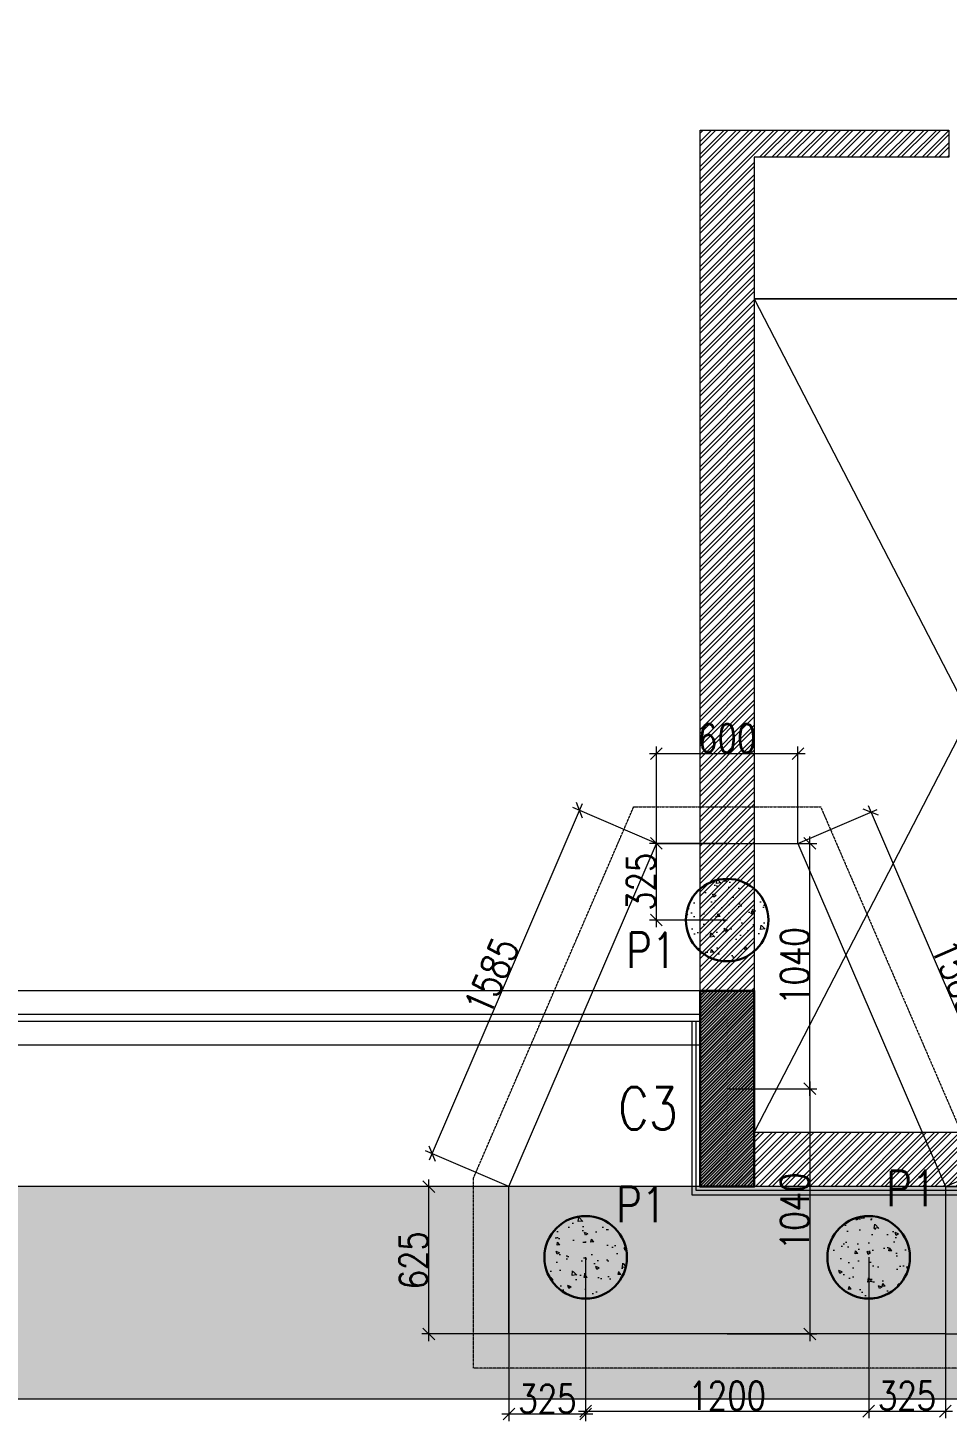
# Model space of a CAD drawing. Header units: metres. Extents: x 5205117 to 5948571, y 646915 to 1143748.
# Drawn here: x 5573429 to 5577326, y 673703 to 679611 of the extents above; entities that cross this region are included whole.
import ezdxf

# ---------------------------------------------------------------- set-up
doc = ezdxf.new("R2010")
doc.units = ezdxf.units.M
doc.header["$MEASUREMENT"] = 0
doc.header["$PDMODE"] = 35
doc.header["$PDSIZE"] = 10
doc.linetypes.add('DASHED', pattern=[0.75, 0.5, -0.25])
doc.linetypes.add('HIDDEN', pattern=[0.375, 0.25, -0.125])
doc.layers.get('0').update_dxf_attribs({"color": 1, "linetype": 'DASHED', "lineweight": 30})
doc.layers.add('A-GF', color=8, linetype='Continuous', lineweight=0, transparency=0.5)
for name, color, linetype, lineweight in [('dim start point', 10, 'Continuous', 0), ('S-COLUMN & WALL', 5, 'Continuous', 30), ('S-COLUMN_H', 250, 'Continuous', 0), ('S-FOUND-EXCAVATION', 253, 'HIDDEN', 0), ('S-FOUND-FOOTING', 7, 'Continuous', 15), ('S-PILE', 96, 'Continuous', 30), ('S-TEXT', 7, 'Continuous', 0), ('S-TEXT COL.', 1, 'Continuous', 0), ('S-TEXT PILE', 7, 'Continuous', 0)]:
    doc.layers.add(name, color=color, linetype=linetype, lineweight=lineweight)
doc.styles.add('C-ROOM', font='arial.ttf')
doc.styles.add('SETU 1', font='romans.shx', dxfattribs={"width": 0.8})
doc.dimstyles.new('A-DIM 100', dxfattribs={"dimscale": 100, "dimtxt": 2.5, "dimasz": 1.5, "dimexe": 1, "dimexo": 1, "dimgap": 0.5, "dimtad": 1, "dimdec": 0, "dimrnd": 5, "dimzin": 3, "dimdsep": 46, "dimtxsty": 'C-ROOM', "dimblk1": 'ARCHTICK', "dimblk2": 'ARCHTICK', "dimsah": 1, "dimcen": 1.5, "dimdle": 1, "dimclrd": 256, "dimclre": 256, "dimclrt": 256, "dimadec": 0, "dimazin": 0, "dimtfac": 0.6, "dimtdec": 0, "dimtofl": 0, "dimtmove": 1, "dimatfit": 3, "dimfxl": 1, "dimtolj": 1, "dimtzin": 0, "dimlwd": -1, "dimlwe": -1, "dimarcsym": 0})

# ---------------------------------------------------------------- blocks, each defined once
blk = doc.blocks.new('jhdbdjh')
at = {"layer": 'A-GF', "ltscale": 10}
h = blk.add_hatch(dxfattribs=at)
h.set_pattern_fill('GRAVEL', color=256, scale=150)
h.set_pattern_definition([(228.012787504, (50188831.79934958, -9930336.283881264), (-1200.000000000009, -1350), [20.1804, -1997.863207061055]), (184.969740728, (50188818.29934958, -9930351.283881264), (1799.999999999996, 150.0000000000053), [34.6302, -3428.388714184499]), (132.510447078, (50188783.79934958, -9930354.283881264), (1500.000000000018, -1649.99999999998), [24.4182, -2417.404889414955]), (267.273689006, (50188725.29934958, -9930391.783881145), (150.0000000000036, 3000.000000000003), [31.53569999999998, -3122.033706244348]), (292.833654178, (50188723.79934958, -9930423.283881264), (-749.9999999999982, 1800.000000000004), [30.92324999999998, -3061.405969213243]), (357.273689006, (50188735.79934958, -9930451.783881264), (-3000.000000000003, 150.0000000000038), [31.53569999999998, -3122.033706244348]), (37.6942404667, (50188767.29934958, -9930453.283881264), (-1950, -1499.999999999996), [41.70434999999999, -4128.727282337401]), (72.2553283749, (50188800.29934958, -9930427.783881264), (1050.000000000004, 3300), [39.37319999999996, -3897.948224522007]), (121.429565615, (50188812.29934958, -9930390.283881264), (-1200.000000000003, 1949.999999999998), [31.6425, -3132.61096645935]), (175.236358309, (50188795.79934958, -9930363.283881264), (1649.999999999997, -150.0000000000057), [36.12479999999999, -1770.114386818845]), (222.397437798, (50188759.79934958, -9930360.283881264), (-1799.999999999994, -1649.999999999996), [46.71720000000001, -4625.006250719235]), (138.814074834, (50188873.79934958, -9930393.283881264), (-1050.000000000005, 899.9999999999999), [15.94514999999999, -1578.576721910204]), (171.46923439, (50188861.79934958, -9930382.783881264), (1950, -299.9999999999993), [30.33555, -3003.22671242355]), (225, (50188831.79934958, -9930378.283881264), (-1.665334536937735e-14, -149.9999999999899), [21.21315, -190.918884355965]), (203.198590514, (50188821.29934958, -9930360.283881264), (749.9999999999983, 299.9999999999962), [11.4237, -1130.942265879585]), (291.801409486, (50188810.79934958, -9930364.783881264), (-149.9999999999526, 450.0000000000154), [16.15544999999999, -791.6192710701749]), (30.96375653209999, (50188816.79934958, -9930379.783881264), (450.000000000008, 299.9999999999969), [26.23935, -848.403434226795]), (161.565051177, (50188839.29934958, -9930366.283881264), (300.0000000000017, -149.9999999999965), [18.97364999999999, -455.3679990252597]), (16.389540334, (50188723.79934958, -9930364.783881264), (1499.999999999995, 450.0000000000065), [26.57999999999999, -2631.42677200041]), (70.3461759419, (50188749.29934958, -9930357.283881264), (-600.000000000183, -1650.00000000051), [22.29915, -2207.61116209785]), (293.198590514, (50188839.29934958, -9930336.283881264), (-299.9999999999956, 749.9999999999986), [22.84725, -1119.518715879585]), (343.610459666, (50188848.29934862, -9930357.283881264), (-1499.999999999995, 450.0000000000065), [26.57999999999998, -2631.426772000348]), (339.44395478, (50188723.79934958, -9930457.783881264), (-750.0000000000055, 300.0000000000036), [25.63199999999998, -1255.968561797624]), (294.775140569, (50188747.79934958, -9930466.783881264), (-750.0000000000008, 1650), [21.4767, -2126.1964594914]), (66.8014094864, (50188840.79934958, -9930486.283881145), (299.9999999999972, 749.9999999999955), [22.84725, -1119.518715879585]), (17.3540246363, (50188849.79934958, -9930465.283881264), (-1949.999999999996, -599.9999999999944), [25.14465, -2489.313542136]), (69.44395478040002, (50188767.29934958, -9930486.283881145), (-300.000000000001, -749.9999999999932), [12.81599999999999, -1268.784561797624]), (101.309932474, (50188831.79934958, -9930486.283881145), (-149.9999999999945, 600.0000000000018), [7.6485, -757.20442703892]), (165.963756532, (50188830.29934958, -9930478.783881264), (449.9999999999938, -150.0000000000002), [30.92325, -587.542593842655]), (186.009005957, (50188800.29934958, -9930471.283881264), (1500.000000000007, 149.9999999999975), [28.6575, -2837.08847618142]), (303.690067526, (50188816.79934958, -9930393.283881264), (-149.9999999999981, 299.9999999999979), [21.63329999999998, -519.1993913195996]), (353.157226587, (50188828.79934958, -9930411.283881264), (2550.000000000002, -300.0000000000079), [37.7691, -3739.134393604245]), (60.9453959009, (50188866.29934958, -9930415.783881264), (-599.9999999999964, -1049.999999999997), [15.4434, -1528.90112114805]), (90, (50188873.79934958, -9930402.283881264), (-150, 150), [9, -141]), (120.256437164, (50188797.29934862, -9930466.783881264), (600.0000000000014, -1050.000000000001), [20.8386, -2063.02799841747]), (48.01278750420001, (50188786.79934958, -9930448.783881264), (1200, 1349.999999999996), [40.3608, -1977.682807061055]), (0, (50188813.79934862, -9930418.783881145), (150, 150), [39, -111]), (325.3048464690001, (50188852.79934958, -9930418.783881145), (1500.000000000021, -1049.999999999974), [23.71709999999998, -2347.991145126298]), (254.054604099, (50188872.29934958, -9930432.283881145), (-150.0000000000057, -600.0000000000007), [21.8403, -1070.176183392075]), (207.645975364, (50188866.29934958, -9930453.283881264), (-2849.999999999993, -1500.000000000007), [35.55975000000001, -3520.42112733891]), (175.42607874, (50188834.79934958, -9930469.783881264), (-1949.999999999993, 150.0000000000002), [37.61985, -3724.361011195335])])
h.paths.add_polyline_path([(5595513.778450754, 674697.8260537821), (5583373.789110925, 674697.8260537821), (5582773.789110925, 674697.8260537821), (5580063.789110925, 674697.8260537821), (5578563.789110925, 674697.8260537821), (5576278.789110925, 674697.8260537821), (5567278.789110925, 674697.8260537821), (5565998.789110925, 674697.8260537821), (5562473.789110925, 674697.8260537821), (5560543.789111879, 674697.8260537821), (5560543.789111879, 674812.8260537821), (5559543.789111879, 674812.8260537821), (5559543.789111879, 674697.8260537821), (5558943.789110925, 674697.8260537821), (5556848.789110925, 674697.8260537821), (5556478.789110925, 674697.8260537821), (5556478.789110925, 673797.8260524708), (5595253.236028459, 673797.8260524708, 0.04922558443214766)])
blk.add_lwpolyline([(5556478.789110925, 674698.6243248421), (5556478.789110925, 673797.8260524708), (5595253.236028459, 673797.8260524708)], dxfattribs=at)
blk = doc.blocks.new('GDFHT')
at = {"layer": 'A-GF', "ltscale": 5}
h = blk.add_hatch(dxfattribs=at)
h.set_pattern_fill('ANSI32', color=256, scale=100)
h.set_pattern_definition([(45, (2320835.068037652, 508085.1930106306), (-26.51650429449554, 26.51650429449554), []), (45, (2320852.745707152, 508085.1930106306), (-26.51650429449554, 26.51650429449554), [])])
h.paths.add_polyline_path([(2616193.506646551, 707362.9062811908), (2616193.506646551, 707477.906281191), (2612618.506646547, 707477.906281191), (2612618.506646547, 707962.9062811898), (2611163.506646551, 707962.9062811908), (2611163.506646551, 707362.9062811902), (2612388.506646547, 707362.90628119), (2612388.506646546, 705977.9062811899), (2606393.506646547, 705977.9062811899), (2606393.506646547, 701382.906281191), (2606993.506646547, 701382.906281191), (2606993.506646547, 702212.9062811909), (2606623.506646547, 702212.9062811909), (2606623.506646547, 704247.90628119), (2608773.506646547, 704247.90628119), (2608773.506646547, 704947.9062811893), (2608658.506646547, 704947.9062811893), (2608658.506646547, 704362.90628119), (2606623.506646547, 704362.90628119), (2606623.506646547, 705747.9062811899), (2613548.506646547, 705747.9062811891), (2613548.506646547, 705862.90628119), (2612618.506646547, 705862.90628119), (2612618.506646547, 707362.9062811901), (2614878.506646551, 707362.9062811907), (2614878.506646551, 705862.9062811907), (2614448.506646547, 705862.90628119), (2614448.506646547, 705747.90628119), (2616193.506646551, 705747.9062811907), (2616193.506646551, 705862.9062811907), (2614993.506646551, 705862.9062811907), (2614993.506646551, 707362.9062811907), (2616193.506646551, 707362.9062811907)])
h.paths.add_polyline_path([(2606623.506646547, 701497.906281191), (2606878.506646547, 701497.906281191), (2606878.506646547, 701982.9062811909), (2606623.506646547, 701982.9062811909)], flags=16)
h.paths.add_polyline_path([(2632918.506646551, 705862.9062811908), (2632918.506646551, 704107.9062811905), (2632318.506646551, 704107.9062811905), (2632318.506646551, 704337.9062811905), (2632688.506646551, 704337.9062811905), (2632688.506646551, 705632.9062811908), (2632318.506646551, 705632.9062811908), (2632318.506646551, 705862.9062811908), (2632917.246974783, 705862.9062811908)])
h.paths.add_polyline_path([(2628478.506646551, 707362.9062811908), (2634738.506646551, 707362.9062811908), (2634738.506646551, 707962.9062811908), (2633283.506646555, 707962.9062811908), (2633283.506646555, 707592.9062811907), (2628478.506646551, 707592.9062811908)], flags=17)
h.paths.add_polyline_path([(2634508.506646551, 707847.9062811908), (2633513.506646555, 707847.9062811908), (2633513.506646555, 707592.9062811907), (2634508.506646551, 707592.9062811907)], flags=16)
h.paths.add_polyline_path([(2617193.506646551, 702212.9062811909), (2616143.506646551, 702212.9062811919), (2616143.506646551, 701382.9062811917), (2617423.506646551, 701382.9062811909), (2617423.506646551, 705862.9062811908), (2617193.506646551, 705862.9062811908)])
h.paths.add_polyline_path([(2617193.506646551, 701982.9062811909), (2616258.506646551, 701982.9062811919), (2616258.506646551, 701497.9062811917), (2617193.506646551, 701497.9062811909)], flags=16)
h.paths.add_polyline_path([(2615303.506646547, 713182.9062811914), (2615303.506646547, 712607.9062811907), (2615418.506646547, 712607.9062811907), (2615418.506646547, 713182.9062811914), (2617193.506646551, 713182.9062811914), (2617193.506646551, 711357.9062811907), (2616418.506646551, 711357.9062811907), (2616418.506646551, 711242.9062811907), (2617193.506646551, 711242.9062811907), (2617193.506646551, 707362.9062811907), (2617423.506646551, 707362.9062811907), (2617423.506646551, 713412.9062811914), (2611163.506646551, 713412.9062811914), (2611163.506646551, 711242.9062811907), (2615418.506646551, 711242.9062811907), (2615418.506646551, 711757.9062811916), (2615303.506646551, 711757.9062811916), (2615303.506646551, 711357.9062811907), (2611393.506646551, 711357.9062811906), (2611393.506646551, 713182.9062811914), (2612388.506646547, 713182.9062811914), (2612388.506646547, 712607.9062811907), (2612618.506646547, 712607.9062811907), (2612618.506646547, 713182.9062811914)])
h.paths.add_polyline_path([(2611393.506646551, 707592.9062811912), (2611393.506646551, 707847.9062811905), (2612388.506646547, 707847.9062811898), (2612388.506646547, 707592.906281191)], flags=16)
h.paths.add_polyline_path([(2630208.506646551, 701382.9062811907), (2630208.506646551, 701982.9062811907), (2632918.506646551, 701982.9062811909), (2632918.506646551, 701382.9062811908)])
h.paths.add_polyline_path([(2632688.506646551, 701612.9062811909), (2630438.506646551, 701612.9062811907), (2630438.506646551, 701867.9062811907), (2632688.506646551, 701867.9062811907)], flags=16)
h.paths.add_polyline_path([(2626423.506646551, 701382.9062811907), (2626423.506646551, 705862.9062811907), (2627478.506646551, 705862.9062811907), (2627478.506646551, 705747.9062811907), (2626653.506646551, 705747.9062811907), (2626653.506646551, 701612.9062811907), (2628478.506646551, 701612.9062811907), (2628478.506646551, 701982.9062811907), (2628708.506646551, 701982.9062811907), (2628708.506646551, 701382.9062811907)])
h.paths.add_polyline_path([(2612618.506646547, 701382.906281191), (2610688.506646547, 701382.9062811912), (2610688.506646547, 702212.9062811912), (2610803.506646547, 702212.9062811912), (2610803.506646547, 701497.9062811909), (2612388.506646547, 701497.9062811909), (2612388.506646547, 704847.90628119), (2612618.506646546, 704847.90628119)], flags=16)
h.paths.add_polyline_path([(2630438.506646551, 705862.9062811906), (2630208.506646551, 705862.9062811906), (2630208.506646551, 704107.9062811905), (2630808.506646551, 704107.9062811905), (2630808.506646551, 704337.9062811905), (2630438.506646551, 704337.9062811905)])
h.paths.add_polyline_path([(2626423.506646551, 713412.9062811914), (2626423.506646551, 707362.9062811908), (2627253.506646551, 707362.9062811908), (2627253.506646551, 707592.9062811908), (2626653.506646551, 707592.9062811908), (2626653.506646551, 708592.9062811908), (2627253.506646551, 708592.9062811908), (2627253.506646551, 708707.9062811908), (2626653.506646551, 708707.9062811908), (2626653.506646551, 710532.9062811908), (2627253.506646551, 710532.9062811908), (2627253.506646551, 710762.9062811908), (2626653.506646551, 710762.9062811907), (2626653.506646551, 713182.9062811914), (2628478.506646551, 713182.9062811915), (2628478.506646551, 710762.9062811907), (2628153.506646551, 710762.9062811908), (2628153.506646551, 710532.9062811908), (2628478.506646551, 710532.9062811908), (2628478.506646551, 708707.9062811908), (2628153.506646551, 708707.9062811908), (2628153.506646551, 708592.9062811908), (2628708.506646551, 708592.9062811908), (2628708.506646551, 711242.9062811907), (2629483.506646551, 711242.9062811907), (2629483.506646551, 711357.9062811908), (2628708.506646551, 711357.9062811908), (2628708.506646551, 713182.9062811915), (2630483.506646555, 713182.9062811915), (2630483.506646555, 712607.9062811907), (2630598.506646555, 712607.9062811907), (2630598.506646555, 713182.9062811915), (2633283.506646555, 713182.9062811915), (2633283.506646555, 712607.9062811907), (2633513.506646556, 712607.9062811907), (2633513.506646556, 713182.9062811915), (2634508.506646551, 713182.9062811914), (2634508.506646551, 711357.9062811907), (2630598.506646555, 711357.9062811907), (2630598.506646555, 711757.9062811916), (2630483.506646551, 711757.9062811916), (2630483.506646551, 711242.9062811907), (2634738.506646551, 711242.9062811907), (2634738.506646551, 713412.9062811914)])
h.paths.add_polyline_path([(2628478.506646551, 705862.9062811907), (2628708.506646551, 705862.9062811907), (2628708.506646551, 704107.9062811905), (2628478.506646551, 704107.9062811905)], flags=17)
h = blk.add_hatch(dxfattribs=at)
h.set_pattern_fill('ANSI31', color=256, scale=74.99999999999955, angle=2.544443745170813e-14)
h.set_pattern_definition([(45, (2317953.326714668, 858653.1978286222), (-6.629126073623847, 6.629126073623841), [])])
h.paths.add_polyline_path([(2626423.506646551, 701382.9062811909), (2626653.506646551, 701382.9062811909), (2626653.506646551, 702212.9062811908), (2626423.506646551, 702212.9062811908)])
for p, q in [((2626653.506646551, 705147.9062811907), (2628478.506646551, 705147.9062811906)), ((2628478.506646551, 705147.9062811906), (2626653.506646551, 705147.9062811906)), ((2628478.506646551, 705147.9062811907), (2626653.506646551, 701612.9062811908)), ((2626653.506646551, 705147.9062811907), (2628478.506646551, 701612.9062811908)), ((2626423.506646551, 702212.9062811907), (2617423.506646551, 702212.9062811907)), ((2626423.506646551, 702112.9062811907), (2617423.506646551, 702112.9062811907)), ((2626423.506646551, 702082.9062811907), (2617423.506646551, 702082.9062811907)), ((2626423.506646551, 701982.9062811909), (2617423.506646551, 701982.9062811907)), ((2626423.506646551, 701382.9062811907), (2617423.506646551, 701382.9062811907)), ((2626423.506646551, 701382.9062811907), (2617423.506646551, 701382.9062811907))]:
    blk.add_line(p, q, dxfattribs=at)
blk.add_lwpolyline([(2626423.506646551, 701382.9062811907), (2626423.506646551, 705862.9062811907), (2627478.506646551, 705862.9062811907), (2627478.506646551, 705747.9062811907), (2626653.506646551, 705747.9062811907), (2626653.506646551, 701612.9062811907), (2628478.506646551, 701612.9062811907), (2628478.506646551, 701982.9062811907), (2628708.506646551, 701982.9062811907), (2628708.506646551, 701382.9062811907)], close=True, dxfattribs=at)
at = {"layer": 'A-GF', "ltscale": 5, "flags": 128}
for points in [[(2626423.506646551, 701382.9062811909), (2626653.506646551, 701382.9062811909), (2626653.506646551, 702212.9062811908), (2626423.506646551, 702212.9062811908)], [(2628478.506646551, 701999.9062811908), (2628725.506646551, 701999.9062811908), (2628725.506646551, 701365.9062799345), (2626406.506646551, 701365.9062799345), (2626406.506646551, 702082.9062811907), (2626388.506646551, 702082.9062811907), (2626388.506646551, 701347.9062799345), (2628743.506646551, 701347.9062799345), (2628743.506646551, 702017.9062811908), (2628478.506646551, 702017.9062811908)]]:
    blk.add_lwpolyline(points, close=True, dxfattribs=at)
blk = doc.blocks.new('P2')
at = {"layer": 'S-PILE', "lineweight": 0}
h = blk.add_hatch(dxfattribs=at)
h.set_pattern_fill('AR-CONC', color=256, scale=20)
h.set_pattern_definition([(49.99999999999999, (0, 0), (143.4520365201507, -12.55042699651902), [15, -165]), (355, (0, 0), (-27.7502667226, 150.4384267400024), [12, -132]), (100.45144446, (11.9543362, -1.0458688), (115.7017693454224, 137.8879981937259), [12.7480384, -140.2284224]), (46.18420000000001, (0, 40), (213.4482661343145, -33.10385615861531), [22.5, -247.5]), (96.63563549, (17.787349, 37.2413386), (186.9323891348457, 194.8237201549101), [19.1220684, -210.342752]), (351.1841639899999, (0, 40), (186.9323890109546, 194.823720053998), [18, -198.0000002]), (21, (20, 30), (119.3814104236923, -80.52377813306776), [15, -165]), (326.0000000000001, (20, 30), (48.66306638431634, 145.0300090093706), [12, -132]), (71.45144474, (29.9484508, 23.2896852), (168.0444753459942, 64.50623056127077), [12.748038, -140.2284224]), (37.50000000000001, (0, 0), (2.431971063458134, 66.5787707662623), [0, -130.4, 0, -134, 0, -132.5]), (7.499999999999999, (0, 0), (52.61390748842972, 78.88234237647205), [0, -76.39999999999999, 0, -127.4, 0, -50.5]), (327.5, (-44.6, 0), (106.7644872344818, -4.510974346875951), [0, -50, 0, -156, 0, -207]), (317.5, (-64.6, 0), (116.6372338684772, 20.02099646646354), [0, -65, 0, -103.6, 0, -147])])
edge = h.paths.add_edge_path()
edge.add_arc((0, 0), 175, 0, 360)
at = {"layer": 'S-PILE'}
blk.add_circle((0, 0), 175, dxfattribs=at)
blk = doc.blocks.new('_Oblique')
at = {"color": 0, "linetype": 'ByBlock', "lineweight": -2}
blk.add_line((-0.5, -0.5), (0.5, 0.5), dxfattribs=at)
blk = doc.blocks.new('*D1068')
at = {"layer": 'Defpoints', "color": 0, "transparency": 16777216}
for p in [(5576693.789110923, 676152.8260690472), (5577627.668692054, 674830.3574852718), (5577318.78912422, 674697.6896907708)]:
    blk.add_point(p, dxfattribs=at)
at = {"layer": 'S-TEXT', "transparency": 16777216}
blk.add_line((5576990.829176221, 676313.0588083086), (5577639.508194591, 674802.7925405107), dxfattribs=at)
at = {"layer": 'S-TEXT', "color": 9, "transparency": 16777216}
for p, q in [((5576693.789110923, 676152.8260690472), (5577030.233623519, 676297.3333660848)), ((5577318.78912422, 674697.6896907708), (5577655.233636815, 674842.1969878089))]:
    blk.add_line(p, q, dxfattribs=at)
at = {"layer": 'S-TEXT', "transparency": 16777216, "xscale": 50, "yscale": 50, "zscale": 50}
for p, rotation in [((5577002.668678758, 676285.4938635477), 113.2441525215845), ((5577627.668692054, 674830.3574852718), 293.2441525215845)]:
    blk.add_blockref('_Oblique', p, dxfattribs=dict(at, rotation=rotation))
at = {"layer": 'S-TEXT', "color": 0, "lineweight": 0, "transparency": 16777216, "insert": (5577374.892732387, 675583.5779299065), "char_height": 120, "attachment_point": 5, "rotation": 293.2441525215845, "style": 'SETU 1'}
blk.add_mtext('\\A1;1585', dxfattribs=at)
blk = doc.blocks.new('*D1069')
at = {"layer": 'Defpoints', "color": 0, "transparency": 16777216}
for p in [(5576093.789110923, 676152.826069047), (5575142.581783731, 674837.7999831887), (5575468.789124219, 674697.689690771)]:
    blk.add_point(p, dxfattribs=at)
at = {"layer": 'S-TEXT', "transparency": 16777216}
blk.add_line((5575779.421272547, 676320.5013064088), (5575130.742281619, 674810.2350382453), dxfattribs=at)
at = {"layer": 'S-TEXT', "color": 9, "transparency": 16777216}
for p, q in [((5576093.789110923, 676152.826069047), (5575740.016825492, 676304.7758635767)), ((5575468.789124219, 674697.689690771), (5575115.016838787, 674849.6394853005))]:
    blk.add_line(p, q, dxfattribs=at)
at = {"layer": 'S-TEXT', "transparency": 16777216, "xscale": 50, "yscale": 50, "zscale": 50}
for p, rotation in [((5575767.581770435, 676292.9363614649), 66.75584836239568), ((5575142.581783731, 674837.7999831887), 246.7558483623957)]:
    blk.add_blockref('_Oblique', p, dxfattribs=dict(at, rotation=rotation))
at = {"layer": 'S-TEXT', "color": 0, "lineweight": 0, "transparency": 16777216, "insert": (5575395.357729705, 675591.0204269032), "char_height": 120, "attachment_point": 5, "rotation": 66.7558483623957, "style": 'SETU 1'}
blk.add_mtext('\\A1;1585', dxfattribs=at)
blk = doc.blocks.new('*D1070')
at = {"layer": 'Defpoints', "color": 0, "transparency": 16777216}
for p in [(5576693.789110923, 676533.5241987361), (5576093.789110924, 676152.8260690472), (5576693.789110923, 676152.8260690472)]:
    blk.add_point(p, dxfattribs=at)
at = {"layer": 'S-TEXT', "color": 9, "transparency": 16777216}
for p, q in [((5576093.789110924, 676152.8260690472), (5576093.789110924, 676563.5241987361)), ((5576693.789110923, 676152.8260690472), (5576693.789110923, 676563.5241987361))]:
    blk.add_line(p, q, dxfattribs=at)
at = {"layer": 'S-TEXT', "transparency": 16777216}
blk.add_line((5576063.789110924, 676533.5241987361), (5576723.789110923, 676533.5241987361), dxfattribs=at)
at = {"layer": 'S-TEXT', "transparency": 16777216, "xscale": 50, "yscale": 50, "zscale": 50, "rotation": 180}
blk.add_blockref('_Oblique', (5576093.789110924, 676533.5241987361), dxfattribs=at)
at = {"layer": 'S-TEXT', "transparency": 16777216, "xscale": 50, "yscale": 50, "zscale": 50}
blk.add_blockref('_Oblique', (5576693.789110923, 676533.5241987361), dxfattribs=at)
at = {"layer": 'S-TEXT', "color": 0, "lineweight": 0, "transparency": 16777216, "insert": (5576393.789110923, 676598.5241987361), "char_height": 120, "attachment_point": 5, "style": 'SETU 1'}
blk.add_mtext('\\A1;600', dxfattribs=at)
blk = doc.blocks.new('*D1043')
at = {"layer": 'Defpoints', "color": 0, "transparency": 16777216}
for p in [(5575793.789116071, 674397.8260690472), (5576993.789116071, 674397.8260690477), (5576993.789116071, 673745.4865059843)]:
    blk.add_point(p, dxfattribs=at)
at = {"layer": 'S-TEXT', "color": 9, "transparency": 16777216}
for p, q in [((5575793.789116071, 674397.8260690472), (5575793.789116071, 673715.4865059843)), ((5576993.789116071, 674397.8260690477), (5576993.789116071, 673715.4865059843))]:
    blk.add_line(p, q, dxfattribs=at)
at = {"layer": 'S-TEXT', "transparency": 16777216}
blk.add_line((5575763.789116071, 673745.4865059843), (5577023.789116071, 673745.4865059843), dxfattribs=at)
at = {"layer": 'S-TEXT', "transparency": 16777216, "xscale": 50, "yscale": 50, "zscale": 50, "rotation": 180}
blk.add_blockref('_Oblique', (5575793.789116071, 673745.4865059843), dxfattribs=at)
at = {"layer": 'S-TEXT', "transparency": 16777216, "xscale": 50, "yscale": 50, "zscale": 50}
blk.add_blockref('_Oblique', (5576993.789116071, 673745.4865059843), dxfattribs=at)
at = {"layer": 'S-TEXT', "color": 0, "lineweight": 0, "transparency": 16777216, "insert": (5576393.789116071, 673810.4865059843), "char_height": 120, "attachment_point": 5, "style": 'SETU 1'}
blk.add_mtext('\\A1;1200', dxfattribs=at)
blk = doc.blocks.new('*D1071')
at = {"layer": 'Defpoints', "color": 0, "transparency": 16777216}
for p in [(5575128.933362426, 674697.6896907713), (5575468.789124222, 674697.6896907713), (5575468.789124222, 674072.6896424762)]:
    blk.add_point(p, dxfattribs=at)
at = {"layer": 'S-TEXT', "transparency": 16777216}
blk.add_line((5575128.933362426, 674042.6896424762), (5575128.933362426, 674727.6896907713), dxfattribs=at)
at = {"layer": 'S-TEXT', "color": 9, "transparency": 16777216}
for p, q in [((5575468.789124222, 674697.6896907713), (5575098.933362426, 674697.6896907713)), ((5575468.789124222, 674072.6896424762), (5575098.933362426, 674072.6896424762))]:
    blk.add_line(p, q, dxfattribs=at)
at = {"layer": 'S-TEXT', "transparency": 16777216, "xscale": 50, "yscale": 50, "zscale": 50}
for p, rotation in [((5575128.933362426, 674697.6896907713), 90), ((5575128.933362426, 674072.6896424762), 270)]:
    blk.add_blockref('_Oblique', p, dxfattribs=dict(at, rotation=rotation))
at = {"layer": 'S-TEXT', "color": 0, "lineweight": 0, "transparency": 16777216, "insert": (5575063.933362425, 674385.189666622), "char_height": 120, "attachment_point": 5, "rotation": 90, "style": 'SETU 1'}
blk.add_mtext('\\A1;625', dxfattribs=at)
blk = doc.blocks.new('*D1072')
at = {"layer": 'Defpoints', "color": 0, "transparency": 16777216}
for p in [(5577318.789124222, 674697.6896907713), (5577641.235579498, 674697.6896907713), (5577318.789124222, 674072.6896424762)]:
    blk.add_point(p, dxfattribs=at)
at = {"layer": 'S-TEXT', "transparency": 16777216}
blk.add_line((5577641.235579498, 674042.6896424762), (5577641.235579498, 674727.6896907713), dxfattribs=at)
at = {"layer": 'S-TEXT', "color": 9, "transparency": 16777216}
for p, q in [((5577318.789124222, 674697.6896907713), (5577671.235579498, 674697.6896907713)), ((5577318.789124222, 674072.6896424762), (5577671.235579498, 674072.6896424762))]:
    blk.add_line(p, q, dxfattribs=at)
at = {"layer": 'S-TEXT', "transparency": 16777216, "xscale": 50, "yscale": 50, "zscale": 50}
for p, rotation in [((5577641.235579498, 674697.6896907713), 90), ((5577641.235579498, 674072.6896424762), 270)]:
    blk.add_blockref('_Oblique', p, dxfattribs=dict(at, rotation=rotation))
at = {"layer": 'S-TEXT', "color": 0, "lineweight": 0, "transparency": 16777216, "insert": (5577576.235579497, 674385.189666622), "char_height": 120, "attachment_point": 5, "rotation": 90, "style": 'SETU 1'}
blk.add_mtext('\\A1;625', dxfattribs=at)
blk = doc.blocks.new('*D1073')
at = {"layer": 'Defpoints', "color": 0, "transparency": 16777216}
for p in [(5576393.789110928, 675112.8260690474), (5576393.789124222, 674072.6896424762), (5576744.466789983, 674072.6896424762)]:
    blk.add_point(p, dxfattribs=at)
at = {"layer": 'S-TEXT', "transparency": 16777216}
blk.add_line((5576744.466789983, 675142.8260690474), (5576744.466789983, 674042.6896424762), dxfattribs=at)
at = {"layer": 'S-TEXT', "color": 9, "transparency": 16777216}
for p, q in [((5576393.789110928, 675112.8260690474), (5576774.466789983, 675112.8260690474)), ((5576393.789124222, 674072.6896424762), (5576774.466789983, 674072.6896424762))]:
    blk.add_line(p, q, dxfattribs=at)
at = {"layer": 'S-TEXT', "transparency": 16777216, "xscale": 50, "yscale": 50, "zscale": 50}
for p, rotation in [((5576744.466789983, 675112.8260690474), 90), ((5576744.466789983, 674072.6896424762), 270)]:
    blk.add_blockref('_Oblique', p, dxfattribs=dict(at, rotation=rotation))
at = {"layer": 'S-TEXT', "color": 0, "lineweight": 0, "transparency": 16777216, "insert": (5576679.466789982, 674592.75785576), "char_height": 120, "attachment_point": 5, "rotation": 90, "style": 'SETU 1'}
blk.add_mtext('\\A1;1040', dxfattribs=at)
blk = doc.blocks.new('*D1074')
at = {"layer": 'Defpoints', "color": 0, "transparency": 16777216}
for p in [(5576393.789110925, 676152.8260690474), (5576744.466789983, 676152.8260690474), (5576393.789110928, 675112.8260690474)]:
    blk.add_point(p, dxfattribs=at)
at = {"layer": 'S-TEXT', "color": 9, "transparency": 16777216}
for p, q in [((5576393.789110925, 676152.8260690474), (5576774.466789983, 676152.8260690474)), ((5576393.789110928, 675112.8260690474), (5576774.466789983, 675112.8260690474))]:
    blk.add_line(p, q, dxfattribs=at)
at = {"layer": 'S-TEXT', "transparency": 16777216}
blk.add_line((5576744.466789983, 675082.8260690474), (5576744.466789983, 676182.8260690474), dxfattribs=at)
at = {"layer": 'S-TEXT', "transparency": 16777216, "xscale": 50, "yscale": 50, "zscale": 50}
for p, rotation in [((5576744.466789983, 676152.8260690474), 90), ((5576744.466789983, 675112.8260690474), 270)]:
    blk.add_blockref('_Oblique', p, dxfattribs=dict(at, rotation=rotation))
at = {"layer": 'S-TEXT', "color": 0, "lineweight": 0, "transparency": 16777216, "insert": (5576679.466789982, 675632.8260690457), "char_height": 120, "attachment_point": 5, "rotation": 90, "style": 'SETU 1'}
blk.add_mtext('\\A1;1040', dxfattribs=at)
blk = doc.blocks.new('*D1075')
at = {"layer": 'Defpoints', "color": 0, "transparency": 16777216}
for p in [(5575468.78912422, 674385.331752481), (5575793.789116071, 674397.8260690472), (5575468.78912422, 673732.992189421)]:
    blk.add_point(p, dxfattribs=at)
at = {"layer": 'S-TEXT', "color": 9, "transparency": 16777216}
for p, q in [((5575468.78912422, 674385.331752481), (5575468.78912422, 673702.992189421)), ((5575793.789116071, 674397.8260690472), (5575793.789116071, 673702.992189421))]:
    blk.add_line(p, q, dxfattribs=at)
at = {"layer": 'S-TEXT', "transparency": 16777216}
blk.add_line((5575823.789116071, 673732.992189421), (5575438.78912422, 673732.992189421), dxfattribs=at)
at = {"layer": 'S-TEXT', "transparency": 16777216, "xscale": 50, "yscale": 50, "zscale": 50, "rotation": 180}
blk.add_blockref('_Oblique', (5575468.78912422, 673732.992189421), dxfattribs=at)
at = {"layer": 'S-TEXT', "transparency": 16777216, "xscale": 50, "yscale": 50, "zscale": 50}
blk.add_blockref('_Oblique', (5575793.789116071, 673732.992189421), dxfattribs=at)
at = {"layer": 'S-TEXT', "color": 0, "lineweight": 0, "transparency": 16777216, "insert": (5575631.289120145, 673797.992189421), "char_height": 120, "attachment_point": 5, "style": 'SETU 1'}
blk.add_mtext('\\A1;325', dxfattribs=at)
blk = doc.blocks.new('*D1044')
at = {"layer": 'Defpoints', "color": 0, "transparency": 16777216}
for p in [(5576993.789105777, 674397.8260690472), (5577318.789097628, 674397.8260690472), (5577318.789097628, 673745.4865059899)]:
    blk.add_point(p, dxfattribs=at)
at = {"layer": 'S-TEXT', "color": 9, "transparency": 16777216}
for p, q in [((5576993.789105777, 674397.8260690472), (5576993.789105777, 673715.4865059899)), ((5577318.789097628, 674397.8260690472), (5577318.789097628, 673715.4865059899))]:
    blk.add_line(p, q, dxfattribs=at)
at = {"layer": 'S-TEXT', "transparency": 16777216}
blk.add_line((5576963.789105777, 673745.4865059899), (5577348.789097628, 673745.4865059899), dxfattribs=at)
at = {"layer": 'S-TEXT', "transparency": 16777216, "xscale": 50, "yscale": 50, "zscale": 50, "rotation": 180}
blk.add_blockref('_Oblique', (5576993.789105777, 673745.4865059899), dxfattribs=at)
at = {"layer": 'S-TEXT', "transparency": 16777216, "xscale": 50, "yscale": 50, "zscale": 50}
blk.add_blockref('_Oblique', (5577318.789097628, 673745.4865059899), dxfattribs=at)
at = {"layer": 'S-TEXT', "color": 0, "lineweight": 0, "transparency": 16777216, "insert": (5577156.289101702, 673810.4865059899), "char_height": 120, "attachment_point": 5, "style": 'SETU 1'}
blk.add_mtext('\\A1;325', dxfattribs=at)
blk = doc.blocks.new('*D1076')
at = {"layer": 'Defpoints', "color": 0, "transparency": 16777216}
for p in [(5576093.789110932, 676152.8260690474), (5576393.789110925, 676152.8260690474), (5576393.789110926, 675827.8260690474)]:
    blk.add_point(p, dxfattribs=at)
at = {"layer": 'S-TEXT', "color": 9, "transparency": 16777216}
for p, q in [((5576393.789110925, 676152.8260690474), (5576063.789110932, 676152.8260690474)), ((5576393.789110926, 675827.8260690474), (5576063.789110932, 675827.8260690474))]:
    blk.add_line(p, q, dxfattribs=at)
at = {"layer": 'S-TEXT', "transparency": 16777216}
blk.add_line((5576093.789110932, 675797.8260690474), (5576093.789110932, 676182.8260690474), dxfattribs=at)
at = {"layer": 'S-TEXT', "transparency": 16777216, "xscale": 50, "yscale": 50, "zscale": 50}
for p, rotation in [((5576093.789110932, 676152.8260690474), 90), ((5576093.789110932, 675827.8260690474), 270)]:
    blk.add_blockref('_Oblique', p, dxfattribs=dict(at, rotation=rotation))
at = {"layer": 'S-TEXT', "color": 0, "lineweight": 0, "transparency": 16777216, "insert": (5576028.789110932, 675990.3260690457), "char_height": 120, "attachment_point": 5, "rotation": 90, "style": 'SETU 1'}
blk.add_mtext('\\A1;325', dxfattribs=at)

msp = doc.modelspace()

# ---------------------------------------------------------------- hatches: boundary and pattern name
at = {"layer": 'S-COLUMN_H'}
h = msp.add_hatch(color=256, dxfattribs=at)
h.dxf.hatch_style = 1
h.paths.add_polyline_path([(5576278.789110925, 675527.826053782), (5576508.789110925, 675527.826053782), (5576508.789110925, 674697.8260537821), (5576278.789110925, 674697.8260537821)])

# ---------------------------------------------------------------- linework, layer by layer
at = {"layer": 'S-COLUMN & WALL', "color": 5}
msp.add_lwpolyline([(5576278.789110925, 675527.826053782), (5576508.789110925, 675527.826053782), (5576508.789110925, 674697.8260537821), (5576278.789110925, 674697.8260537821)], close=True, dxfattribs=at)
at = {"layer": 'S-FOUND-EXCAVATION'}
msp.add_lwpolyline([(5576790.224299965, 676307.4683710146), (5577468.789124194, 674734.9357847138), (5577468.789124194, 673927.3319444433), (5575318.789124194, 673927.3319444433), (5575318.789124194, 674734.9357833993), (5575997.353920056, 676307.4683710146)], close=True, dxfattribs=at)
at = {"layer": 'S-FOUND-FOOTING', "color": 202}
msp.add_lwpolyline([(5576693.789110923, 676152.8260690472), (5577318.78912422, 674697.689690771), (5577318.78912422, 674072.6896424759), (5575468.78912422, 674072.6896424759), (5575468.78912422, 674697.689690771), (5576093.789110924, 676152.8260690472), (5576693.789110923, 676152.8260690472)], dxfattribs=at)

# ---------------------------------------------------------------- block references
at = {"layer": 'A-GF'}
msp.add_blockref('GDFHT', (2949855.282464374, -26685.08022740867), dxfattribs=at)
at = {"layer": 'dim start point', "color": 12}
msp.add_blockref('jhdbdjh', (0, 0), dxfattribs=at)
at = {"layer": 'S-PILE', "xscale": -1}
for p in [(5576393.789110924, 675827.8260690472), (5575793.789116071, 674397.8260690472), (5576993.789116071, 674397.8260690477)]:
    msp.add_blockref('P2', p, dxfattribs=at)

# ---------------------------------------------------------------- texts
at = {"layer": 'S-TEXT COL.', "color": 1, "true_color": 0xe61414, "style": 'SETU 1', "width": 0.8}
msp.add_text('C3', height=180, dxfattribs=at).set_placement((5575931.869406829, 674939.7687444416))
at = {"layer": 'S-TEXT PILE', "style": 'SETU 1', "width": 0.8}
for p in [(5575965.915947358, 675624.5344073559), (5577068.293694532, 674614.6242374895), (5575923.409764, 674546.4271554659)]:
    msp.add_text('P1', height=150, dxfattribs=at).set_placement(p)

# ---------------------------------------------------------------- dimensions: what is measured, and where the dimension line sits
at = {"layer": 'S-TEXT', "lineweight": 0}
for p1, p2, distance, picture, middle in [((5576093.789110924, 676152.8260690472), (5576693.789110923, 676152.8260690472), 380.69812968885526, '*D1070', (5576393.789110923, 676598.5241987361)), ((5576093.789110924, 676152.8260690472), (5575468.78912422, 674697.689690771), -355.02411612504716, '*D1069', (5575395.357729705, 675591.0204269032)), ((5576693.789110923, 676152.8260690472), (5577318.78912422, 674697.689690771), 336.165630490894, '*D1068', (5577374.892732387, 675583.5779299065)), ((5575468.78912422, 674072.6896424759), (5575468.78912422, 674697.689690771), 339.85576179344207, '*D1071', (5575063.933362425, 674385.189666622)), ((5577318.78912422, 674072.6896424759), (5577318.78912422, 674697.689690771), -322.44645527843386, '*D1072', (5577576.235579497, 674385.189666622)), ((5575793.789116071, 674397.8260690472), (5576993.789116071, 674397.8260690477), -652.3395630633458, '*D1043', (5576393.789116071, 673810.4865059843))]:
    dim = msp.add_aligned_dim(p1=p1, p2=p2, distance=distance, dimstyle='A-DIM 100', override={"dimtxt": 1.2, "dimasz": 0.5, "dimexe": 0.3, "dimexo": 0, "dimgap": 0.05, "dimtxsty": 'SETU 1', "dimblk1": 'Oblique', "dimblk2": 'Oblique', "dimdle": 0.3, "dimclre": 9, "dimclrt": 0}, dxfattribs=at)
    dim.commit()
    dim.dimension.update_dxf_attribs({"geometry": picture, "text_midpoint": middle})
for base, p1, p2, angle, picture, middle in [((5576093.789110932, 676152.8260690474), (5576393.789110924, 675827.8260690472), (5576393.789110923, 676152.8260690472), 90, '*D1076', (5576028.789110932, 675990.3260690457)), ((5576744.466789983, 676152.8260690474), (5576393.789110926, 675112.8260690472), (5576393.789110923, 676152.8260690472), 90, '*D1074', (5576679.466789982, 675632.8260690457)), ((5576744.466789983, 674072.6896424762), (5576393.789110926, 675112.8260690472), (5576393.78912422, 674072.6896424759), 90, '*D1073', (5576679.466789982, 674592.75785576)), ((5575468.78912422, 673732.992189421), (5575793.789116071, 674397.8260690472), (5575468.78912422, 674385.331752481), 180, '*D1075', (5575631.289120145, 673797.992189421))]:
    dim = msp.add_linear_dim(base=base, p1=p1, p2=p2, angle=angle, dimstyle='A-DIM 100', override={"dimtxt": 1.2, "dimasz": 0.5, "dimexe": 0.3, "dimexo": 0, "dimgap": 0.05, "dimtxsty": 'SETU 1', "dimblk1": 'Oblique', "dimblk2": 'Oblique', "dimdle": 0.3, "dimclre": 9, "dimclrt": 0}, dxfattribs=at)
    dim.commit()
    dim.dimension.update_dxf_attribs({"geometry": picture, "text_midpoint": middle})
dim = msp.add_linear_dim(base=(5577318.789097628, 673745.4865059899), p1=(5576993.789105777, 674397.8260690472), p2=(5577318.789097628, 674397.8260690472), dimstyle='A-DIM 100', override={"dimtxt": 1.2, "dimasz": 0.5, "dimexe": 0.3, "dimexo": 0, "dimgap": 0.05, "dimtxsty": 'SETU 1', "dimblk1": 'Oblique', "dimblk2": 'Oblique', "dimdle": 0.3, "dimclre": 9, "dimclrt": 0}, dxfattribs=at)
dim.commit()
dim.dimension.update_dxf_attribs({"geometry": '*D1044', "text_midpoint": (5577156.289101702, 673810.4865059899)})

doc.saveas('drawing.dxf')
